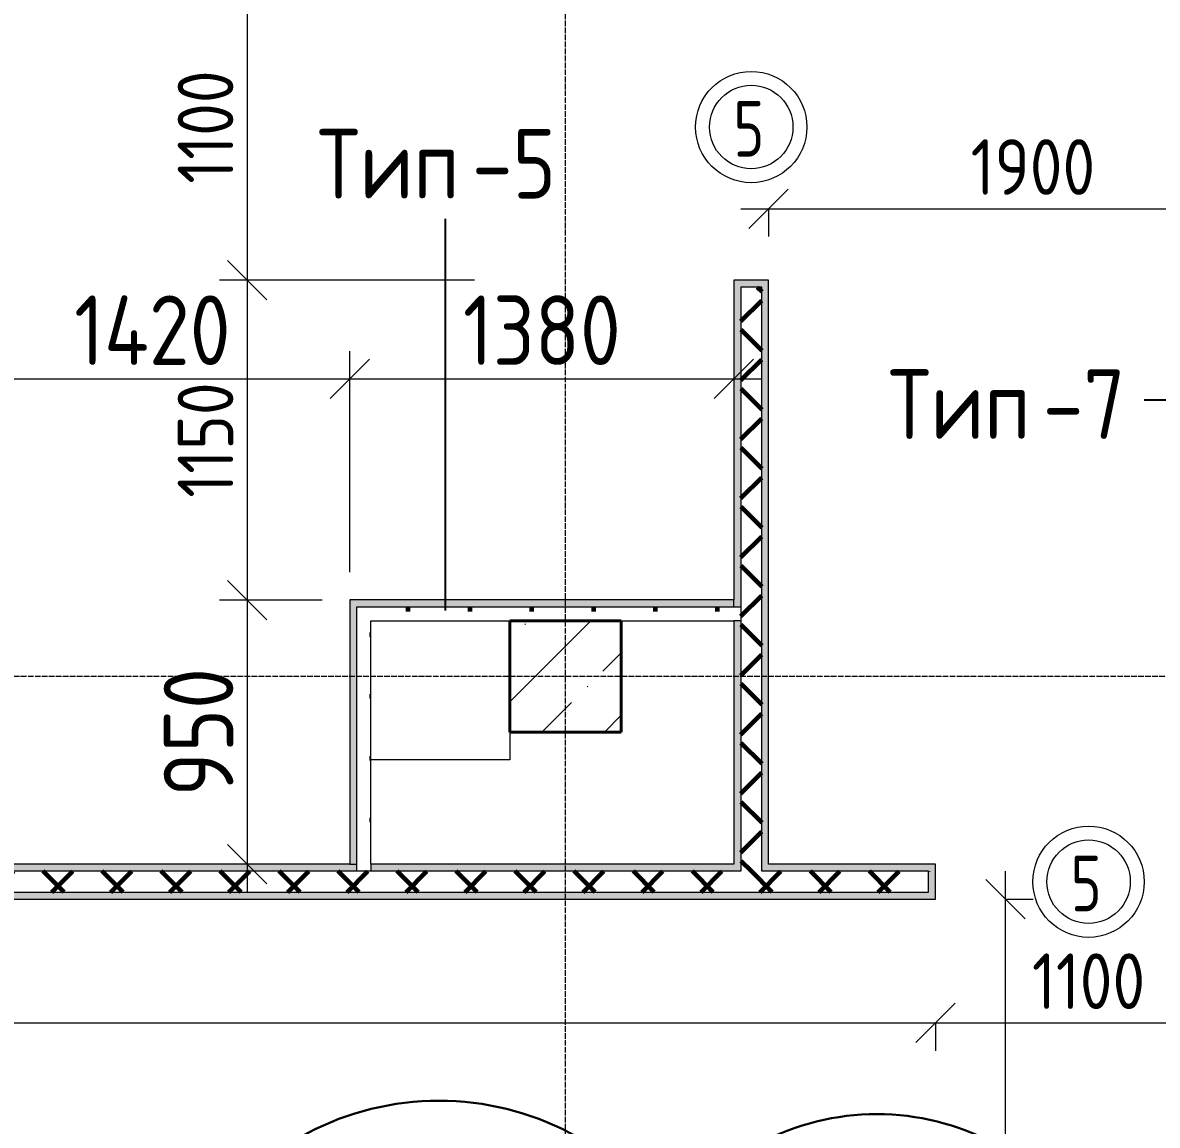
# Model space of a CAD drawing. Header units: millimetres. Extents: x -60946 to 138510, y -262288 to 24501.
# Drawn here: x 54933 to 59011, y -47073 to -43110 of the extents above; entities that cross this region are included whole.
import ezdxf

# ---------------------------------------------------------------- set-up
doc = ezdxf.new("R2010")
doc.units = ezdxf.units.MM
doc.linetypes.add('ADSK_Линия сетки', pattern=[25, 20, -2.5, 0, -2.5])
for name, color, linetype, lineweight in [('2)Тип-2', 3, 'Continuous', 60), ('2)Тип-5', 1, 'Continuous', 60), ('2)Тип-7', 4, 'Continuous', 60), ('Марки дверей', 7, 'Continuous', 20), ('Несущие колонны', 7, 'Continuous', 18), ('Оси', 7, 'Continuous', 9), ('Перекрытие', 7, 'Continuous', 18), ('Размеры', 7, 'Continuous', 9), ('Стены несущие', 7, 'Continuous', 30), ('Стены отделка', 7, 'Continuous', 30), ('Стены штриховка', 7, 'Continuous', 9)]:
    doc.layers.add(name, color=color, linetype=linetype, lineweight=lineweight)
doc.layers.add('2)Тип-4', color=7, linetype='Continuous', lineweight=30, true_color=0x0080c0)
doc.styles.add('GOST Common_2', font='', dxfattribs={"width": 0.9, "height": 250})
doc.styles.add('GOST Common_3', font='', dxfattribs={"width": 0.9, "height": 200})
doc.styles.add('GOST Common_B', font='', dxfattribs={"width": 0.8, "height": 200})
doc.styles.get('GOST Common_2').set_extended_font_data('GOST Common')
doc.styles.get('GOST Common_3').set_extended_font_data('GOST Common')
doc.styles.get('GOST Common_B').set_extended_font_data('GOST Common', bold=True)
doc.dimstyles.new('ADSK_Основной_2_0', dxfattribs={"dimscale": 304.8, "dimtxt": 201.142999, "dimasz": 0.463911, "dimexe": 0.328084, "dimexo": 0.328084, "dimgap": 0.164042, "dimtad": 1, "dimdec": 3, "dimrnd": 0.001, "dimdsep": 46, "dimtxsty": 'GOST Common_3', "dimblk1": 'OBLIQUE', "dimblk2": 'OBLIQUE', "dimsah": 1, "dimcen": 0.09, "dimdle": 0.328084, "dimazin": 2, "dimtfac": 1, "dimtdec": 4, "dimtix": 1, "dimtmove": 0, "dimatfit": 3, "dimfxl": 1, "dimtvp": 1, "dimtolj": 1, "dimtzin": 0, "dimlwd": 20, "dimlwe": 20, "dimarcsym": 2})
doc.dimstyles.new('ADSK_Основной_2_0_2', dxfattribs={"dimscale": 304.8, "dimtxt": 201.142999, "dimasz": 0.463911, "dimexe": 0.328084, "dimexo": 0.328084, "dimgap": 0.164042, "dimtad": 1, "dimdec": 3, "dimrnd": 0.001, "dimdsep": 46, "dimtxsty": 'GOST Common_3', "dimblk1": 'OBLIQUE', "dimblk2": 'OBLIQUE', "dimsah": 1, "dimcen": 0.09, "dimdle": 0.328084, "dimazin": 2, "dimtfac": 1, "dimtdec": 4, "dimtix": 1, "dimtmove": 0, "dimatfit": 3, "dimfxl": 1, "dimtvp": 1, "dimtolj": 1, "dimtzin": 0, "dimlwd": 20, "dimlwe": 20, "dimarcsym": 2})
doc.dimstyles.new('ADSK_Основной_2_0_3', dxfattribs={"dimscale": 304.8, "dimtxt": 201.142999, "dimasz": 0.463911, "dimexe": 0.328084, "dimexo": 0.328084, "dimgap": 0.164042, "dimtad": 1, "dimdec": 3, "dimrnd": 0.001, "dimdsep": 46, "dimtxsty": 'GOST Common_2', "dimblk1": 'OBLIQUE', "dimblk2": 'OBLIQUE', "dimsah": 1, "dimcen": 0.09, "dimdle": 0.328084, "dimazin": 2, "dimtfac": 1, "dimtdec": 4, "dimtix": 1, "dimtmove": 0, "dimatfit": 3, "dimfxl": 1, "dimtvp": 1, "dimtolj": 1, "dimtzin": 0, "dimlwd": 20, "dimlwe": 20, "dimarcsym": 2})
pattern_1 = [(45, (1283.93, -48864.63), (-106.066, 106.066), []), (135, (1283.93, -48864.63), (-106.066, -106.066), [])]
pattern_2 = [(0, (1283.93, -48864.63), (111.125, 111.125), [55.562, -166.687]), (90, (1311.72, -48892.41), (-111.125, 111.125), [55.562, -166.687])]

# ---------------------------------------------------------------- blocks, each defined once
blk = doc.blocks.new('ADSK_КолоннаЖБ_Прямоугольная - 400x400 мм-1807143-Кладочный план 1-го этажа')
at = {"layer": 'Несущие колонны', "lineweight": 40}
for p, q in [((-200, 200), (200, 200)), ((-200, -200), (-200, 200)), ((200, 200), (200, -200)), ((200, -200), (-200, -200))]:
    blk.add_line(p, q, dxfattribs=at)
blk = doc.blocks.new('_Oblique')
at = {"color": 0, "linetype": 'ByBlock', "lineweight": -2}
blk.add_line((-0.5, -0.5), (0.5, 0.5), dxfattribs=at)
blk = doc.blocks.new('*D4139')
at = {"layer": 'Defpoints', "color": 0, "transparency": 16777216}
for p in [(57613.9, -43678.4), (59513.9, -43778.4), (59513.9, -43956.6)]:
    blk.add_point(p, dxfattribs=at)
at = {"layer": 'Размеры', "color": 0, "lineweight": 20, "transparency": 16777216}
for p, q in [((59513.9, -43856.6), (59513.9, -43678.4)), ((57513.9, -43778.4), (59613.9, -43778.4)), ((57613.9, -43778.4), (57613.9, -43878.4))]:
    blk.add_line(p, q, dxfattribs=at)
at = {"layer": 'Размеры', "color": 0, "lineweight": 20, "transparency": 16777216, "xscale": 141.4, "yscale": 141.4, "zscale": 141.4, "rotation": 180}
blk.add_blockref('_Oblique', (57613.9, -43778.4), dxfattribs=at)
at = {"layer": 'Размеры', "color": 0, "lineweight": 20, "transparency": 16777216, "xscale": 141.4, "yscale": 141.4, "zscale": 141.4}
blk.add_blockref('_Oblique', (59513.9, -43778.4), dxfattribs=at)
at = {"layer": 'Размеры', "color": 0, "lineweight": 9, "transparency": 16777216, "insert": (58563.9, -43628.4), "char_height": 200, "width": 560.473, "attachment_point": 5, "style": 'GOST Common_3'}
blk.add_mtext('\\A1;1900', dxfattribs=at)
blk = doc.blocks.new('М_двери1 - Марка экземпляра 2-3719212-Кладочный план 1-го этажа')
at = {"layer": 'Марки дверей'}
for radius in [2, 1.5]:
    blk.add_circle((0, 0), radius, dxfattribs=at)
blk = doc.blocks.new('*D3853')
at = {"layer": 'Defpoints', "color": 0, "transparency": 16777216}
for p in [(58365.1, -46259.7), (58465.1, -46259.7), (57858.9, -49384.7)]:
    blk.add_point(p, dxfattribs=at)
at = {"layer": 'Размеры', "color": 0, "lineweight": 20, "transparency": 16777216}
for p, q in [((58465.1, -49484.7), (58465.1, -46159.7)), ((58465.1, -46259.7), (58565.1, -46259.7)), ((57958.9, -49384.7), (58565.1, -49384.7))]:
    blk.add_line(p, q, dxfattribs=at)
at = {"layer": 'Размеры', "color": 0, "lineweight": 20, "transparency": 16777216, "xscale": 141.4, "yscale": 141.4, "zscale": 141.4}
for p, rotation in [((58465.1, -46259.7), 90), ((58465.1, -49384.7), 270)]:
    blk.add_blockref('_Oblique', p, dxfattribs=dict(at, rotation=rotation))
at = {"layer": 'Размеры', "color": 0, "lineweight": 9, "transparency": 16777216, "insert": (58315.1, -47822.2), "char_height": 200, "width": 560.473, "attachment_point": 5, "rotation": 90, "style": 'GOST Common_3'}
blk.add_mtext('\\A1;3125', dxfattribs=at)
blk = doc.blocks.new('*D3861')
at = {"layer": 'Defpoints', "color": 0, "transparency": 16777216}
for p in [(50608.9, -46259.7), (58213.9, -46604.9), (58213.9, -46704.9)]:
    blk.add_point(p, dxfattribs=at)
at = {"layer": 'Размеры', "color": 0, "lineweight": 20, "transparency": 16777216}
for p, q in [((50608.9, -46359.7), (50608.9, -46804.9)), ((50508.9, -46704.9), (58313.9, -46704.9)), ((58213.9, -46704.9), (58213.9, -46804.9))]:
    blk.add_line(p, q, dxfattribs=at)
at = {"layer": 'Размеры', "color": 0, "lineweight": 20, "transparency": 16777216, "xscale": 141.4, "yscale": 141.4, "zscale": 141.4, "rotation": 180}
blk.add_blockref('_Oblique', (50608.9, -46704.9), dxfattribs=at)
at = {"layer": 'Размеры', "color": 0, "lineweight": 20, "transparency": 16777216, "xscale": 141.4, "yscale": 141.4, "zscale": 141.4}
blk.add_blockref('_Oblique', (58213.9, -46704.9), dxfattribs=at)
at = {"layer": 'Размеры', "color": 0, "lineweight": 9, "transparency": 16777216, "insert": (54411.4, -46554.9), "char_height": 200, "width": 605.475, "attachment_point": 5, "style": 'GOST Common_3'}
blk.add_mtext('\\A1;7605', dxfattribs=at)
blk = doc.blocks.new('*D3862')
at = {"layer": 'Defpoints', "color": 0, "transparency": 16777216}
for p in [(58213.9, -46604.9), (59313.9, -46604.9), (59313.9, -46704.9)]:
    blk.add_point(p, dxfattribs=at)
at = {"layer": 'Размеры', "color": 0, "lineweight": 20, "transparency": 16777216}
for p, q in [((58113.9, -46704.9), (59413.9, -46704.9)), ((58213.9, -46704.9), (58213.9, -46804.9)), ((59313.9, -46704.9), (59313.9, -46804.9))]:
    blk.add_line(p, q, dxfattribs=at)
at = {"layer": 'Размеры', "color": 0, "lineweight": 20, "transparency": 16777216, "xscale": 141.4, "yscale": 141.4, "zscale": 141.4, "rotation": 180}
blk.add_blockref('_Oblique', (58213.9, -46704.9), dxfattribs=at)
at = {"layer": 'Размеры', "color": 0, "lineweight": 20, "transparency": 16777216, "xscale": 141.4, "yscale": 141.4, "zscale": 141.4}
blk.add_blockref('_Oblique', (59313.9, -46704.9), dxfattribs=at)
at = {"layer": 'Размеры', "color": 0, "lineweight": 9, "transparency": 16777216, "insert": (58763.9, -46554.9), "char_height": 200, "width": 515.472, "attachment_point": 5, "style": 'GOST Common_3'}
blk.add_mtext('\\A1;1100', dxfattribs=at)
blk = doc.blocks.new('*D3881')
at = {"layer": 'Defpoints', "color": 0, "transparency": 16777216}
for p in [(56657, -42934.7), (55739.7, -44034.7), (56657, -44034.7)]:
    blk.add_point(p, dxfattribs=at)
at = {"layer": 'Размеры', "color": 0, "lineweight": 20, "transparency": 16777216}
for p, q in [((55739.7, -42834.7), (55739.7, -44134.7)), ((56557, -42934.7), (55639.7, -42934.7)), ((56557, -44034.7), (55639.7, -44034.7))]:
    blk.add_line(p, q, dxfattribs=at)
at = {"layer": 'Размеры', "color": 0, "lineweight": 20, "transparency": 16777216, "xscale": 141.4, "yscale": 141.4, "zscale": 141.4}
for p, rotation in [((55739.7, -42934.7), 90), ((55739.7, -44034.7), 270)]:
    blk.add_blockref('_Oblique', p, dxfattribs=dict(at, rotation=rotation))
at = {"layer": 'Размеры', "color": 0, "lineweight": 9, "transparency": 16777216, "insert": (55589.7, -43484.7), "char_height": 200, "width": 515.472, "attachment_point": 5, "rotation": 90, "style": 'GOST Common_3'}
blk.add_mtext('\\A1;1100', dxfattribs=at)
blk = doc.blocks.new('*D3882')
at = {"layer": 'Defpoints', "color": 0, "transparency": 16777216}
for p in [(56657, -44034.7), (55739.7, -45184.7), (56108.9, -45184.7)]:
    blk.add_point(p, dxfattribs=at)
at = {"layer": 'Размеры', "color": 0, "lineweight": 20, "transparency": 16777216}
for p, q in [((55739.7, -43934.7), (55739.7, -45284.7)), ((56557, -44034.7), (55639.7, -44034.7)), ((56008.9, -45184.7), (55639.7, -45184.7))]:
    blk.add_line(p, q, dxfattribs=at)
at = {"layer": 'Размеры', "color": 0, "lineweight": 20, "transparency": 16777216, "xscale": 141.4, "yscale": 141.4, "zscale": 141.4}
for p, rotation in [((55739.7, -44034.7), 90), ((55739.7, -45184.7), 270)]:
    blk.add_blockref('_Oblique', p, dxfattribs=dict(at, rotation=rotation))
at = {"layer": 'Размеры', "color": 0, "lineweight": 9, "transparency": 16777216, "insert": (55589.7, -44609.7), "char_height": 200, "width": 515.472, "attachment_point": 5, "rotation": 90, "style": 'GOST Common_3'}
blk.add_mtext('\\A1;1150', dxfattribs=at)
blk = doc.blocks.new('*D3883')
at = {"layer": 'Defpoints', "color": 0, "transparency": 16777216}
for p in [(56108.9, -45184.7), (55739.7, -46134.7), (55839.6, -46134.7)]:
    blk.add_point(p, dxfattribs=at)
at = {"layer": 'Размеры', "color": 0, "lineweight": 20, "transparency": 16777216}
for p, q in [((55739.7, -45084.7), (55739.7, -46234.7)), ((56008.9, -45184.7), (55639.7, -45184.7)), ((55739.6, -46134.7), (55639.7, -46134.7))]:
    blk.add_line(p, q, dxfattribs=at)
at = {"layer": 'Размеры', "color": 0, "lineweight": 20, "transparency": 16777216, "xscale": 141.4, "yscale": 141.4, "zscale": 141.4}
for p, rotation in [((55739.7, -45184.7), 90), ((55739.7, -46134.7), 270)]:
    blk.add_blockref('_Oblique', p, dxfattribs=dict(at, rotation=rotation))
at = {"layer": 'Размеры', "color": 0, "lineweight": 9, "transparency": 16777216, "insert": (55564.7, -45659.7), "char_height": 250, "width": 454.106, "attachment_point": 5, "rotation": 90, "style": 'GOST Common_2'}
blk.add_mtext('\\A1;950', dxfattribs=at)
blk = doc.blocks.new('*D3884')
at = {"layer": 'Defpoints', "color": 0, "transparency": 16777216}
for p in [(54688.9, -44290.1), (56108.9, -44390.1), (56108.9, -45184.7)]:
    blk.add_point(p, dxfattribs=at)
at = {"layer": 'Размеры', "color": 0, "lineweight": 20, "transparency": 16777216}
for p, q in [((56108.9, -45084.7), (56108.9, -44290.1)), ((54588.9, -44390.1), (56208.9, -44390.1)), ((54688.9, -44390.1), (54688.9, -44490.1))]:
    blk.add_line(p, q, dxfattribs=at)
at = {"layer": 'Размеры', "color": 0, "lineweight": 20, "transparency": 16777216, "xscale": 141.4, "yscale": 141.4, "zscale": 141.4, "rotation": 180}
blk.add_blockref('_Oblique', (54688.9, -44390.1), dxfattribs=at)
at = {"layer": 'Размеры', "color": 0, "lineweight": 20, "transparency": 16777216, "xscale": 141.4, "yscale": 141.4, "zscale": 141.4}
blk.add_blockref('_Oblique', (56108.9, -44390.1), dxfattribs=at)
at = {"layer": 'Размеры', "color": 0, "lineweight": 9, "transparency": 16777216, "insert": (55398.9, -44215.1), "char_height": 250, "width": 580.928, "attachment_point": 5, "style": 'GOST Common_2'}
blk.add_mtext('\\A1;1420', dxfattribs=at)
blk = doc.blocks.new('*D3885')
at = {"layer": 'Defpoints', "color": 0, "transparency": 16777216}
for p in [(57488.9, -44290.1), (57488.9, -44390.1), (56108.9, -45184.7)]:
    blk.add_point(p, dxfattribs=at)
at = {"layer": 'Размеры', "color": 0, "lineweight": 20, "transparency": 16777216}
for p, q in [((56108.9, -45084.7), (56108.9, -44290.1)), ((56008.9, -44390.1), (57588.9, -44390.1)), ((57488.9, -44390.1), (57488.9, -44490.1))]:
    blk.add_line(p, q, dxfattribs=at)
at = {"layer": 'Размеры', "color": 0, "lineweight": 20, "transparency": 16777216, "xscale": 141.4, "yscale": 141.4, "zscale": 141.4, "rotation": 180}
blk.add_blockref('_Oblique', (56108.9, -44390.1), dxfattribs=at)
at = {"layer": 'Размеры', "color": 0, "lineweight": 20, "transparency": 16777216, "xscale": 141.4, "yscale": 141.4, "zscale": 141.4}
blk.add_blockref('_Oblique', (57488.9, -44390.1), dxfattribs=at)
at = {"layer": 'Размеры', "color": 0, "lineweight": 9, "transparency": 16777216, "insert": (56798.9, -44215.1), "char_height": 250, "width": 560.473, "attachment_point": 5, "style": 'GOST Common_2'}
blk.add_mtext('\\A1;1380', dxfattribs=at)

msp = doc.modelspace()

# ---------------------------------------------------------------- hatches: boundary and pattern name
at = {"layer": '2)Тип-2'}
h = msp.add_hatch(color=256, dxfattribs=at)
h.paths.add_polyline_path([(57513.9343, -46134.6624), (57513.9343, -45259.6624), (57488.9343, -45259.6624), (57488.9343, -46134.6624)])
h.paths.add_polyline_path([(57513.9343, -45209.6624), (57513.9343, -44059.6624), (57613.9343, -44059.6624), (57613.9343, -44034.6624), (57488.9343, -44034.6624), (57488.9343, -45209.6624)])
h.paths.add_polyline_path([(57613.9343, -42934.6624), (57613.9343, -42909.6624), (57513.9343, -42909.6624), (57513.9343, -39509.6624), (57488.9343, -39509.6624), (57488.9343, -42934.6624)])
h = msp.add_hatch(dxfattribs=at)
h.set_pattern_fill('FP_4', color=256, style=0, pattern_type=2)
h.set_pattern_definition(pattern_1)
h.paths.add_polyline_path([(57513.9343, -46159.6624), (57588.9343, -46159.6624), (57588.9343, -44059.6624), (57513.9343, -44059.6624), (57513.9343, -46134.6624)])
h.paths.add_polyline_path([(57588.9343, -42909.6624), (57588.9343, -39509.6624), (57513.9343, -39509.6624), (57513.9343, -42909.6624)])
h = msp.add_hatch(color=256, dxfattribs=at)
h.paths.add_polyline_path([(57613.9343, -46134.6624), (57613.9343, -44059.6624), (57588.9343, -44059.6624), (57588.9343, -46134.6624)])
h.paths.add_polyline_path([(57613.9343, -42909.6624), (57613.9343, -39509.6624), (57588.9343, -39509.6624), (57588.9343, -42909.6624)])
h = msp.add_hatch(color=256, dxfattribs=at)
h.paths.add_polyline_path([(56912.242, -46259.6624), (58188.9343, -46259.6624), (58188.9343, -46234.6624), (50633.9343, -46234.6624), (50633.9343, -46259.6624), (55439.7696, -46259.6624)])
h.paths.add_polyline_path([(59513.9343, -46259.6624), (59513.9343, -46159.6624), (59488.9343, -46159.6624), (59488.9343, -46234.6624), (59338.9343, -46234.6624), (59338.9343, -46259.6624)])
h = msp.add_hatch(color=256, dxfattribs=at)
h.paths.add_polyline_path([(58213.9343, -46259.6624), (58213.9343, -46134.6624), (57588.9343, -46134.6624), (57588.9343, -46159.6624), (58188.9343, -46159.6624), (58188.9343, -46259.6624)])
h.paths.add_polyline_path([(59338.9343, -46259.6624), (59338.9343, -46159.6624), (59513.9343, -46159.6624), (59513.9343, -46134.6624), (59313.9343, -46134.6624), (59313.9343, -46259.6624)])
h.paths.add_polyline_path([(57513.9343, -46159.6624), (57513.9343, -46134.6624), (56183.9343, -46134.6624), (56183.9343, -46159.6624), (56912.242, -46159.6624)])
h.paths.add_polyline_path([(54663.9343, -46159.6624), (56133.9343, -46159.6624), (56133.9343, -46134.6624), (54663.9343, -46134.6624)])
h.paths.add_polyline_path([(51533.9343, -46159.6624), (54588.9343, -46159.6624), (54588.9343, -46134.6624), (51533.9343, -46134.6624)])
h.paths.add_polyline_path([(51483.9343, -46159.6624), (51483.9343, -46134.6624), (50683.9343, -46134.6624), (50683.9343, -46159.6624)])
h = msp.add_hatch(dxfattribs=at)
h.set_pattern_fill('FP_4', color=256, style=0, pattern_type=2)
h.set_pattern_definition(pattern_1)
h.paths.add_polyline_path([(59338.9343, -46234.6624), (59488.9343, -46234.6624), (59488.9343, -46159.6624), (59338.9343, -46159.6624)])
h.paths.add_polyline_path([(50683.9343, -46234.6624), (58188.9343, -46234.6624), (58188.9343, -46159.6624), (50683.9343, -46159.6624)])
at = {"layer": '2)Тип-5', "true_color": 0xd50000}
for points in [[(56108.9343, -46134.6624), (56133.9343, -46134.6624), (56133.9343, -45184.6624), (56108.9343, -45184.6624), (56108.9343, -46126.1139)], [(56183.9343, -45209.6624), (57488.9343, -45209.6624), (57488.9343, -45184.6624), (56133.9343, -45184.6624), (56133.9343, -45209.6624)]]:
    msp.add_hatch(color=12, dxfattribs=at).paths.add_polyline_path(points)
h = msp.add_hatch(dxfattribs=at)
h.set_pattern_fill('FP_6', color=12, style=0, pattern_type=2)
h.set_pattern_definition(pattern_2)
h.paths.add_polyline_path([(56133.9343, -46159.6624), (56183.9343, -46159.6624), (56183.9343, -45209.6624), (56133.9343, -45209.6624), (56133.9343, -46134.6624)])
h = msp.add_hatch(dxfattribs=at)
h.set_pattern_fill('FP_6', color=12, style=0, pattern_type=2)
h.set_pattern_definition(pattern_2)
h.paths.add_polyline_path([(57488.9343, -45259.6624), (57513.9343, -45259.6624), (57513.9343, -45209.6624), (56183.9343, -45209.6624), (56183.9343, -45259.6624), (56912.242, -45259.6624)])
at = {"layer": 'Несущие колонны', "lineweight": 9}
h = msp.add_hatch(dxfattribs=at)
h.set_pattern_fill('FP_3', color=256, style=0, pattern_type=2)
h.set_pattern_definition([(45, (1283.93, -48864.63), (-224.5064, 224.5064), []), (45, (1508.44, -48864.63), (-224.5064, 224.5064), [396.875, -79.375, 3.353, -76.022])])
h.paths.add_polyline_path([(56912.242, -45659.6624), (57083.9343, -45659.6624), (57083.9343, -45259.6624), (56683.9343, -45259.6624), (56683.9343, -45659.6624)])

# ---------------------------------------------------------------- linework, layer by layer
at = {"layer": '2)Тип-4', "color": 5}
msp.add_lwpolyline([(54647.3571, -51168.437, -0.52056705), (54647.3571, -49586.8134, -0.52056705), (54647.3571, -48610.3671, -0.52056705), (54647.3571, -47699.1807, -0.52056705), (55595.4093, -47418.2142, -0.52056705), (57262.0928, -47418.2142, -0.52056705), (58743.5807, -47418.2142, -0.52056705), (58801.8464, -48296.5367, -0.52056705), (58801.8464, -49435.5391, -0.52056705), (58801.8464, -51124.6815, -0.52056705), (57512.9883, -51168.437, -0.52056705), (55949.5383, -51168.437, -0.52056705)], format="xyb", close=True, dxfattribs=at)
at = {"layer": '2)Тип-5', "lineweight": 25}
msp.add_line((56451.8309, -45222.1624), (56451.8309, -43814.0918), dxfattribs=at)
at = {"layer": '2)Тип-7', "lineweight": 25}
msp.add_line((59613.9343, -44466.5503), (58963.9343, -44466.5503), dxfattribs=at)
at = {"layer": 'Несущие колонны', "lineweight": 9}
for p, q in [((57083.9343, -45259.6624), (56683.9343, -45259.6624)), ((56683.9343, -45259.6624), (56683.9343, -45659.6624)), ((57083.9343, -45659.6624), (57083.9343, -45259.6624)), ((56683.9343, -45659.6624), (57083.9343, -45659.6624))]:
    msp.add_line(p, q, dxfattribs=at)
at = {"layer": 'Оси', "linetype": 'ADSK_Линия сетки', "lineweight": 5}
for p, q in [((56883.9343, -59838.5137), (56883.9343, -38837.1863)), ((63681.4538, -45459.6624), (-23956.1623, -45459.6624))]:
    msp.add_line(p, q, dxfattribs=at)
at = {"layer": 'Перекрытие'}
for p, q in [((56683.9343, -45659.6624), (56683.9343, -45759.6624)), ((56683.9343, -45759.6624), (56183.9343, -45759.6624))]:
    msp.add_line(p, q, dxfattribs=at)
at = {"layer": 'Стены несущие', "lineweight": 9}
for p, q in [((57488.9343, -44034.6624), (57488.9343, -45184.6624)), ((57613.9343, -44034.6624), (57488.9343, -44034.6624)), ((57613.9343, -46134.6624), (57613.9343, -44034.6624)), ((56183.9343, -46134.6624), (56183.9343, -45259.6624)), ((56183.9343, -45259.6624), (57488.9343, -45259.6624)), ((57488.9343, -45259.6624), (57488.9343, -46134.6624)), ((56108.9343, -46134.6624), (54688.9343, -46134.6624)), ((57488.9343, -46134.6624), (56183.9343, -46134.6624)), ((58213.9343, -46134.6624), (57613.9343, -46134.6624)), ((58213.9343, -46259.6624), (58213.9343, -46134.6624)), ((50633.9343, -46259.6624), (58213.9343, -46259.6624))]:
    msp.add_line(p, q, dxfattribs=at)
at = {"layer": 'Стены отделка', "lineweight": 18}
for p, q in [((56108.9343, -45184.6624), (56108.9343, -46134.6624)), ((57488.9343, -45184.6624), (56108.9343, -45184.6624))]:
    msp.add_line(p, q, dxfattribs=at)
at = {"layer": 'Стены штриховка', "lineweight": 9}
for p, q in [((57513.9343, -44059.6624), (57513.9343, -46159.6624)), ((57588.9343, -44059.6624), (57513.9343, -44059.6624)), ((57588.9343, -46159.6624), (57588.9343, -44059.6624)), ((57488.9343, -45209.6624), (57488.9343, -45184.6624)), ((56133.9343, -45209.6624), (57513.9343, -45209.6624)), ((56133.9343, -46159.6624), (56133.9343, -45209.6624)), ((57513.9343, -45259.6624), (57488.9343, -45259.6624)), ((57513.9343, -46159.6624), (54663.9343, -46159.6624)), ((56108.9343, -46134.6624), (56133.9343, -46134.6624)), ((56183.9343, -46134.6624), (56183.9343, -46159.6624)), ((58188.9343, -46159.6624), (57588.9343, -46159.6624)), ((58188.9343, -46234.6624), (58188.9343, -46159.6624)), ((50633.9343, -46234.6624), (58188.9343, -46234.6624))]:
    msp.add_line(p, q, dxfattribs=at)

# ---------------------------------------------------------------- block references
at = {"layer": 'Марки дверей', "xscale": 99.99999999999993, "yscale": 99.99999999999993, "zscale": 99.99999999999993}
for p in [(57551.4343, -43484.6624), (58763.9343, -46197.1624)]:
    msp.add_blockref('М_двери1 - Марка экземпляра 2-3719212-Кладочный план 1-го этажа', p, dxfattribs=at)
at = {"layer": 'Несущие колонны', "lineweight": 40, "rotation": 89.9999999999999}
msp.add_blockref('ADSK_КолоннаЖБ_Прямоугольная - 400x400 мм-1807143-Кладочный план 1-го этажа', (56883.9343, -45459.6624), dxfattribs=at)

# ---------------------------------------------------------------- texts
at = {"layer": '2)Тип-5', "color": 116, "lineweight": 25, "true_color": 0x008040, "char_height": 250, "attachment_point": 1, "style": 'GOST Common_3'}
for s, insert, width in [('Тип', (55991.8309, -43491.6648), 673.4175), ('-5', (56547.4559, -43491.6648), 432.91125)]:
    msp.add_mtext(s, dxfattribs=dict(at, insert=insert, width=width))
at = {"layer": '2)Тип-7', "lineweight": 25, "char_height": 250, "attachment_point": 1, "style": 'GOST Common_3'}
for s, insert, width in [('Тип', (58043.9343, -44355.6232), 673.4175), ('-7', (58599.5593, -44355.6232), 432.91125)]:
    msp.add_mtext(s, dxfattribs=dict(at, insert=insert, width=width))
at = {"layer": 'Марки дверей', "lineweight": 5, "char_height": 200, "width": 147.5105, "attachment_point": 1, "style": 'GOST Common_B'}
for insert in [(57487.3769, -43391.0035), (58699.8769, -46103.5035)]:
    msp.add_mtext('\\fGOST Common|b1|i0|c204|p34|;\\W.8;5', dxfattribs=dict(at, insert=insert))

# ---------------------------------------------------------------- dimensions: what is measured, and where the dimension line sits
at = {"layer": 'Размеры', "lineweight": 9}
for base, p1, p2, dimstyle, override, picture, middle in [((55739.6551, -44034.6624), (56656.9607, -42934.6624), (56656.9607, -44034.6624), 'ADSK_Основной_2_0_2', {"dimpost": '<>', "dimfxl": 1100}, '*D3881', (55589.6551, -43484.6624)), ((55739.6551, -45184.6624), (56656.9607, -44034.6624), (56108.9343, -45184.6624), 'ADSK_Основной_2_0_2', {"dimpost": '<>', "dimfxl": 1273.904605}, '*D3882', (55589.6551, -44609.6624)), ((55739.6551, -46134.6624), (56108.9343, -45184.6624), (55839.64, -46134.6624), 'ADSK_Основной_2_0_3', {"dimpost": '<>', "dimfxl": 987.430721}, '*D3883', (55564.6551, -45659.6624)), ((58465.0787, -46259.6624), (57858.9343, -49384.6624), (58365.0938, -46259.6624), 'ADSK_Основной_2_0_2', {"dimpost": '<>', "dimfxl": 3165.726208}, '*D3853', (58315.0787, -47822.1624))]:
    dim = msp.add_linear_dim(base=base, p1=p1, p2=p2, angle=90, dimstyle=dimstyle, override=override, dxfattribs=at)
    dim.commit()
    dim.dimension.update_dxf_attribs({"geometry": picture, "text_midpoint": middle})
for base, p1, p2, dimstyle, override, picture, middle in [((59513.9343, -43778.4046), (57613.9343, -43678.4197), (59513.9343, -43956.6336), 'ADSK_Основной_2_0', {"dimpost": '<>', "dimfxl": 1920.261174}, '*D4139', (58563.9343, -43628.4046)), ((56108.9343, -44390.1077), (54688.9343, -44290.1228), (56108.9343, -45184.6624), 'ADSK_Основной_2_0_3', {"dimpost": '<>', "dimfxl": 1678.273248}, '*D3884', (55398.9343, -44215.1077)), ((57488.9343, -44390.1077), (56108.9343, -45184.6624), (57488.9343, -44290.1228), 'ADSK_Основной_2_0_3', {"dimpost": '<>', "dimfxl": 1644.567145}, '*D3885', (56798.9343, -44215.1077)), ((58213.9343, -46704.8769), (50608.9343, -46259.6624), (58213.9343, -46604.892), 'ADSK_Основной_2_0_2', {"dimpost": '<>', "dimfxl": 7612.831832}, '*D3861', (54411.4343, -46554.8769)), ((59313.9343, -46704.8769), (58213.9343, -46604.892), (59313.9343, -46604.892), 'ADSK_Основной_2_0_2', {"dimpost": '<>', "dimfxl": 1100}, '*D3862', (58763.9343, -46554.8769))]:
    dim = msp.add_linear_dim(base=base, p1=p1, p2=p2, dimstyle=dimstyle, override=override, dxfattribs=at)
    dim.commit()
    dim.dimension.update_dxf_attribs({"geometry": picture, "text_midpoint": middle})

doc.saveas('drawing.dxf')
